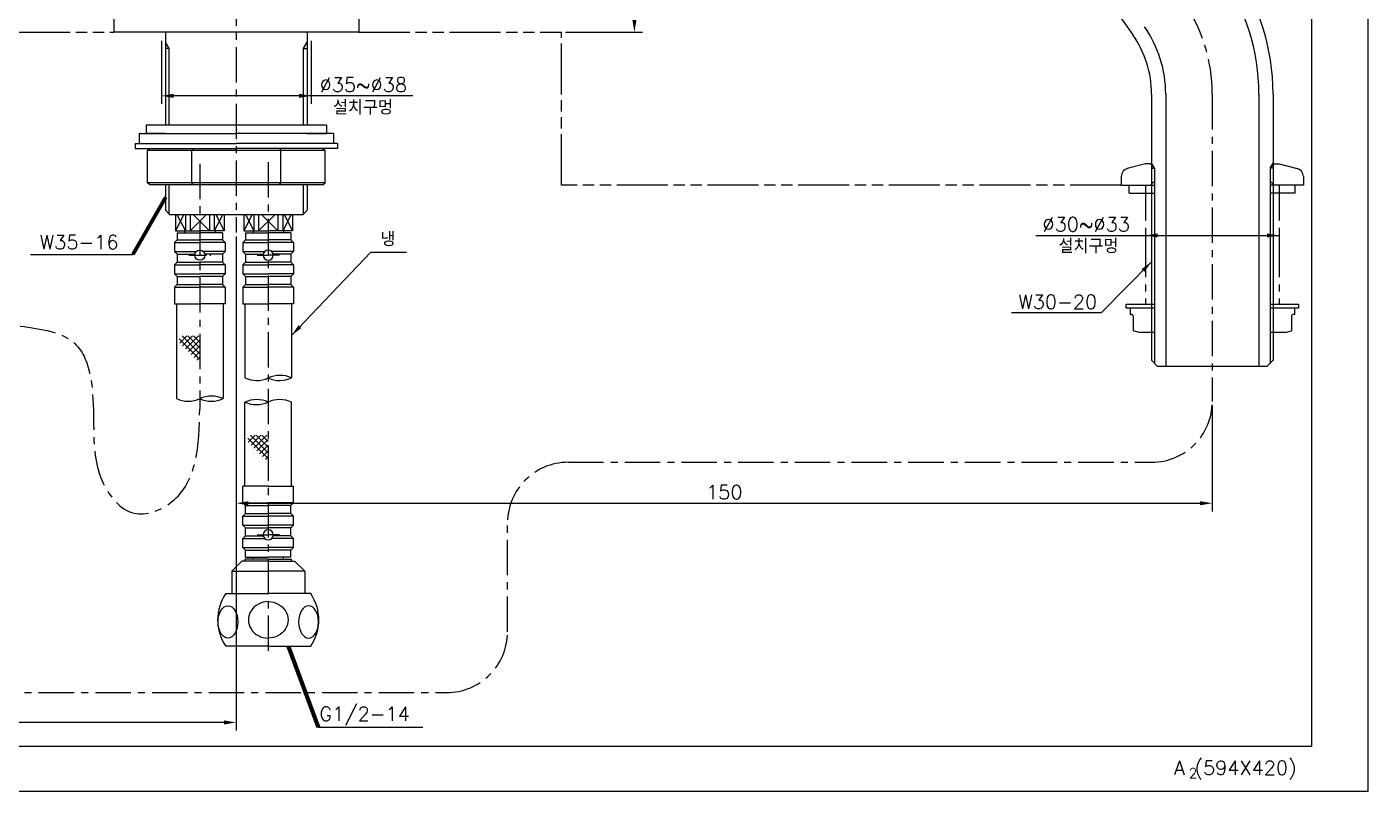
# Model space of a CAD drawing. Extents: x 594 to 1188, y 0 to 420.
# Drawn here: x 856.7 to 1188, y 0 to 188.8 of the extents above; entities that cross this region are included whole.
import ezdxf

# ---------------------------------------------------------------- set-up
doc = ezdxf.new("R2010")
doc.units = 0
doc.header["$LTSCALE"] = 7
doc.header["$MEASUREMENT"] = 0
doc.linetypes.add('CENTER', pattern=[2, 1.25, -0.25, 0.25, -0.25])
doc.linetypes.add('PHANTOM', pattern=[0.8, 0.45, -0.05, 0.1, -0.05, 0.1, -0.05])
doc.layers.get('0').update_dxf_attribs({"color": 2, "linetype": 'CONTINUOUS'})
for name, color, linetype in [('CL', 1, 'CENTER'), ('D', 2, 'CONTINUOUS'), ('DIM', 2, 'CONTINUOUS'), ('DWG', 7, 'CONTINUOUS'), ('PH', 3, 'PHANTOM')]:
    doc.layers.add(name, color=color, linetype=linetype)
doc.styles.add('GHS', font='ROMANS', dxfattribs={"bigfont": 'GHS'})
doc.styles.add('ROMANS', font='romans')
doc.dimstyles.new('STANDARD$7', dxfattribs={"dimtxt": 3.5, "dimasz": 3, "dimexe": 1, "dimexo": 0.0625, "dimgap": 1, "dimtad": 1, "dimdec": 4, "dimzin": 0, "dimdsep": 46, "dimtxsty": 'GHS', "dimcen": 1, "dimclrt": 2, "dimadec": 0, "dimazin": 0, "dimtfac": 1, "dimtdec": 4, "dimtofl": 0, "dimtmove": 0, "dimatfit": 3, "dimfxl": 0, "dimtolj": 1, "dimtzin": 0, "dimarcsym": 0})

# ---------------------------------------------------------------- blocks, each defined once
blk = doc.blocks.new('BORDER')
for p, q in [((1, 0), (1, 1)), ((0, 0), (1, 0))]:
    blk.add_line(p, q)

msp = doc.modelspace()

# ---------------------------------------------------------------- linework, layer by layer
at = {"color": 4}
for p, q in [((1174, 386), (1174, 11)), ((1174, 11), (625, 11))]:
    msp.add_line(p, q, dxfattribs=at)
at = {"color": 7, "linetype": 'Continuous'}
for p, q in [((878.17, 192.45), (878.17, 187.47)), ((938.67, 192.45), (938.67, 187.47)), ((890.92, 187.47), (878.17, 187.47)), ((890.92, 187.47), (890.92, 164.47)), ((938.67, 187.47), (908.42, 187.47)), ((925.92, 187.47), (925.92, 164.47)), ((884.42, 162.47), (884.42, 159.97)), ((890.92, 162.47), (886.17, 162.47)), ((925.92, 162.47), (930.67, 162.47)), ((932.42, 162.47), (932.42, 159.97)), ((883.42, 159.97), (908.42, 159.97)), ((883.42, 159.97), (883.42, 158.77)), ((933.42, 159.97), (908.42, 159.97)), ((933.42, 159.97), (933.42, 158.77)), ((883.42, 158.77), (908.42, 158.77)), ((887.05, 158.77), (886.48, 158.27)), ((930.36, 158.27), (886.48, 158.27)), ((886.48, 150.27), (886.48, 158.27)), ((897.74, 158.77), (897.45, 158.27)), ((897.45, 150.27), (897.45, 158.27)), ((933.42, 158.77), (908.42, 158.77)), ((919.1, 158.77), (919.39, 158.27)), ((919.39, 150.27), (919.39, 158.27)), ((929.78, 158.77), (930.36, 158.27)), ((930.36, 150.27), (930.36, 158.27)), ((930.36, 150.27), (886.48, 150.27)), ((887.05, 149.77), (886.48, 150.27)), ((929.78, 149.77), (887.05, 149.77)), ((890.92, 149.77), (890.92, 143.47)), ((897.74, 149.77), (897.45, 150.27)), ((919.1, 149.77), (919.39, 150.27)), ((925.92, 149.77), (925.92, 143.47)), ((929.78, 149.77), (930.36, 150.27)), ((890.92, 143.47), (891.92, 142.47)), ((891.92, 142.47), (908.42, 142.47)), ((891.92, 142.47), (893.42, 142.47)), ((908.42, 142.47), (924.92, 142.47)), ((925.92, 143.47), (924.92, 142.47))]:
    msp.add_line(p, q, dxfattribs=at)
at = {"color": 2, "linetype": 'Continuous'}
for p, q in [((884.49, 162.47), (884.42, 162.46)), ((932.34, 162.47), (932.42, 162.46)), ((883.42, 158.84), (883.47, 158.77)), ((933.42, 158.84), (933.37, 158.77))]:
    msp.add_line(p, q, dxfattribs=at)
at = {"color": 2}
for p, q in [((894.35, 111.73), (899.43, 106.65)), ((894.47, 110.68), (896.22, 112.43)), ((895.06, 112.43), (899.43, 108.06)), ((895.17, 109.97), (897.63, 112.43)), ((895.88, 109.27), (899.05, 112.43)), ((896.47, 112.43), (899.43, 109.48)), ((896.59, 108.56), (899.43, 111.4)), ((897.3, 107.85), (899.43, 109.98)), ((897.88, 112.43), (899.43, 110.89)), ((899.3, 112.43), (899.43, 112.31)), ((898, 107.15), (899.43, 108.57)), ((898.71, 106.44), (899.43, 107.16)), ((899.42, 105.73), (899.43, 105.74)), ((911.24, 87.22), (916.32, 82.14)), ((911.36, 86.18), (913.11, 87.93)), ((911.95, 87.93), (916.32, 83.56)), ((912.06, 85.47), (914.52, 87.93)), ((912.77, 84.76), (915.94, 87.93)), ((913.36, 87.93), (916.32, 84.97)), ((913.48, 84.06), (916.32, 86.89)), ((914.77, 87.93), (916.32, 86.39)), ((916.19, 87.93), (916.32, 87.8)), ((914.19, 83.35), (916.32, 85.48)), ((914.89, 82.64), (916.32, 84.06)), ((915.6, 81.93), (916.32, 82.65)), ((916.31, 81.23), (916.32, 81.24))]:
    msp.add_line(p, q, dxfattribs=at)
at = {"color": 2, "linetype": 'Continuous'}
for centre, radius, start, end in [((919.21, 95.93), 6.78, 65.1431, 115.293), ((913.46, 108.21), 6.77, 244.671, 294.893), ((919.17, 108.21), 6.77, 245.107, 295.329), ((896.56, 103.09), 6.77, 244.671, 294.893), ((902.31, 90.81), 6.78, 65.1431, 115.293), ((902.27, 103.09), 6.77, 245.107, 295.329), ((913.46, 89.97), 6.77, 65.107, 115.329), ((913.42, 102.25), 6.78, 245.1431, 295.293), ((919.17, 89.97), 6.77, 64.671, 114.893)]:
    msp.add_arc(centre, radius, start, end, dxfattribs=at)
at = {"layer": 'CL', "color": 1}
for p, q in [((908.42, 267.81), (908.42, 138.03)), ((899.42, 154.96), (899.42, 94.38)), ((916.32, 155.4), (916.32, 33.08)), ((990.4, 81.23), (1134.5, 81.23)), ((975.4, 39.35), (975.4, 66.23)), ((803.61, 24.35), (960.4, 24.35))]:
    msp.add_line(p, q, dxfattribs=at)
at = {"layer": 'CL'}
for p, q in [((1149.5, 172.16), (1149.5, 96.23)), ((1133, 149.67), (1133, 120.27)), ((1166, 149.67), (1166, 120.27))]:
    msp.add_line(p, q, dxfattribs=at)
at = {"layer": 'CL', "ltscale": 0.5}
for p, q in [((896.67, 132.4), (902.17, 132.4)), ((913.57, 132.4), (916.32, 132.4)), ((919.07, 132.4), (916.32, 132.4)), ((913.57, 63.31), (916.32, 63.31)), ((919.07, 63.31), (916.32, 63.31))]:
    msp.add_line(p, q, dxfattribs=at)
at = {"layer": 'CL'}
msp.add_arc((1109, 172.16), 40.5, 0, 35, dxfattribs=at)
at = {"layer": 'CL', "color": 1}
for centre, start, end in [((1134.5, 96.23), 270, 0), ((990.4, 66.23), 90, 180), ((960.4, 39.35), 270, 0)]:
    msp.add_arc(centre, 15, start, end, dxfattribs=at)
msp.add_spline([(855.08, 114.87), (868.52, 110.58), (873.18, 91.47), (875.25, 76.79), (883.16, 68.65), (892.46, 71.44), (899.42, 94.38)], degree=3, dxfattribs=at)
at = {"layer": 'D'}
for p, q in [((889.92, 185.37), (889.92, 169.75)), ((891.82, 183.47), (890.92, 185.02)), ((891.82, 164.47), (891.82, 183.47)), ((925.02, 183.47), (925.92, 185.02)), ((925.02, 164.47), (925.02, 183.47)), ((926.92, 185.37), (926.92, 169.75)), ((951.99, 171.75), (892.92, 171.75)), ((1135.2, 153.92), (1134.5, 155.13)), ((1134.5, 154.62), (1134.5, 149.97)), ((1135.2, 153.92), (1135.2, 105.72)), ((1163.8, 153.92), (1164.5, 155.13)), ((1163.8, 153.92), (1163.8, 105.72)), ((1164.5, 154.62), (1164.5, 149.97)), ((891.82, 142.57), (891.82, 149.77)), ((925.02, 142.57), (925.02, 149.77)), ((895.48, 142.47), (893.42, 138.4)), ((893.77, 142.47), (895.85, 138.4)), ((897.02, 138.4), (901.09, 142.47)), ((897.75, 142.47), (901.81, 138.4)), ((905.06, 142.47), (902.98, 138.4)), ((903.35, 142.47), (905.42, 138.4)), ((912.38, 142.47), (910.32, 138.4)), ((910.67, 142.47), (912.75, 138.4)), ((913.92, 138.4), (917.99, 142.47)), ((918.71, 138.4), (914.65, 142.47)), ((921.96, 142.47), (919.88, 138.4)), ((920.25, 142.47), (922.32, 138.4)), ((1105.91, 137.26), (1166, 137.26)), ((1113.39, 137.26), (1166, 137.26)), ((1133, 138.3), (1133, 135.26)), ((1133, 138.3), (1133, 135.26)), ((1166, 138.3), (1166, 135.26)), ((1166, 138.3), (1166, 135.26)), ((857.59, 132.53), (882.89, 132.53)), ((941.67, 133.1), (950.44, 133.1)), ((941.67, 133.1), (950.44, 133.1)), ((1122.05, 118.13), (1099.88, 118.13)), ((928.61, 15.85), (954.52, 15.85))]:
    msp.add_line(p, q, dxfattribs=at)
at = {"layer": 'D', "color": 2}
for p, q in [((908.42, 137.03), (908.42, 69.12)), ((908.42, 137.03), (908.42, 14.98)), ((1149.5, 95.23), (1149.5, 69.12)), ((911.42, 71.12), (1146.5, 71.12)), ((905.42, 16.98), (681.8, 16.98))]:
    msp.add_line(p, q, dxfattribs=at)
at = {"layer": 'D'}
for points in [[(892.92, 172.25), (892.92, 171.25), (889.92, 171.75)], [(923.92, 172.25), (923.92, 171.25), (926.92, 171.75)], [(1136, 137.76), (1136, 136.76), (1133, 137.26)], [(1136, 137.76), (1136, 136.76), (1133, 137.26)], [(1163, 137.76), (1163, 136.76), (1166, 137.26)], [(1163, 137.76), (1163, 136.76), (1166, 137.26)]]:
    msp.add_solid(points, dxfattribs=at)
at = {"layer": 'D', "color": 2}
for points in [[(911.42, 71.62), (911.42, 70.62), (908.42, 71.12)], [(1146.5, 71.62), (1146.5, 70.62), (1149.5, 71.12)], [(905.42, 17.48), (905.42, 16.48), (908.42, 16.98)]]:
    msp.add_solid(points, dxfattribs=at)
at = {"layer": 'DIM'}
msp.add_line((989.76, 187.47), (1008.76, 187.47), dxfattribs=at)
msp.add_solid([(1006.26, 190.47), (1007.26, 190.47), (1006.76, 187.47)], dxfattribs=at)
at = {"layer": 'DWG'}
for p, q in [((1098.03, 232.29), (1129.89, 186.79)), ((908.42, 187.47), (878.17, 187.47)), ((938.67, 187.47), (925.92, 187.47)), ((891.82, 183.47), (890.92, 183.47)), ((925.02, 183.47), (925.92, 183.47)), ((1134.5, 172.16), (1134.5, 106.42)), ((1138, 172.16), (1138, 104.92)), ((1161, 172.16), (1161, 104.92)), ((1164.5, 172.16), (1164.5, 106.42)), ((884.42, 162.47), (908.42, 162.47)), ((930.67, 164.47), (886.17, 164.47)), ((886.17, 164.47), (886.17, 162.47)), ((932.42, 162.47), (908.42, 162.47)), ((930.67, 164.47), (930.67, 162.47)), ((1133, 154.92), (1128.51, 153.77)), ((1134.2, 154.92), (1133, 154.92)), ((1134.2, 154.92), (1134.5, 154.92)), ((1134.2, 154.92), (1135.2, 153.92)), ((1134.5, 153.92), (1135.2, 153.92)), ((1135.2, 153.92), (1135.2, 150.67)), ((1164.8, 154.92), (1163.8, 153.92)), ((1164.5, 153.92), (1163.8, 153.92)), ((1163.8, 153.92), (1163.8, 150.67)), ((1164.8, 154.92), (1164.38, 154.92)), ((1164.8, 154.92), (1166, 154.92)), ((1166, 154.92), (1170.5, 153.77)), ((1127, 151.83), (1127, 149.67)), ((1127, 149.67), (1134.2, 149.67)), ((1129, 147.67), (1129, 149.67)), ((1135.2, 150.67), (1134.2, 149.67)), ((1134.2, 149.67), (1135.2, 149.67)), ((1163.8, 150.67), (1164.8, 149.67)), ((1164.8, 149.67), (1163.8, 149.67)), ((1172, 149.67), (1164.8, 149.67)), ((1170, 147.67), (1170, 149.67)), ((1172, 151.83), (1172, 149.67)), ((1129, 147.67), (1135.2, 147.67)), ((1170, 147.67), (1163.8, 147.67)), ((893.42, 142.47), (893.42, 138.4)), ((895.85, 142.47), (895.85, 138.4)), ((897.02, 142.47), (897.02, 138.4)), ((901.81, 142.47), (901.81, 138.4)), ((902.98, 142.47), (902.98, 138.4)), ((905.42, 142.47), (905.42, 138.4)), ((910.32, 142.47), (910.32, 138.4)), ((912.75, 142.47), (912.75, 138.4)), ((913.92, 142.47), (913.92, 138.4)), ((918.71, 142.47), (918.71, 138.4)), ((919.88, 142.47), (919.88, 138.4)), ((922.32, 142.47), (922.32, 138.4)), ((893.17, 135.51), (893.82, 136.16)), ((893.42, 138.4), (899.42, 138.4)), ((893.82, 137.9), (899.42, 137.9)), ((893.82, 137.9), (893.82, 136.16)), ((893.82, 136.16), (899.42, 136.16)), ((895.67, 138.4), (895.67, 137.9)), ((905.42, 138.4), (899.42, 138.4)), ((905.02, 137.9), (899.42, 137.9)), ((905.02, 136.16), (899.42, 136.16)), ((903.17, 138.4), (903.17, 137.9)), ((905.02, 137.9), (905.02, 136.16)), ((905.67, 135.51), (905.02, 136.16)), ((910.07, 135.51), (910.72, 136.16)), ((910.32, 138.4), (916.32, 138.4)), ((910.72, 137.9), (916.32, 137.9)), ((910.72, 137.9), (910.72, 136.16)), ((910.72, 136.16), (916.32, 136.16)), ((912.57, 138.4), (912.57, 137.9)), ((922.32, 138.4), (916.32, 138.4)), ((921.92, 137.9), (916.32, 137.9)), ((921.92, 136.16), (916.32, 136.16)), ((920.07, 138.4), (920.07, 137.9)), ((921.92, 137.9), (921.92, 136.16)), ((922.57, 135.51), (921.92, 136.16)), ((893.17, 135.51), (899.42, 135.51)), ((893.17, 135.51), (893.17, 133.28)), ((893.17, 133.28), (898.53, 133.28)), ((893.17, 133.28), (893.82, 132.63)), ((893.82, 132.63), (898.19, 132.63)), ((893.82, 132.63), (893.82, 130.66)), ((905.67, 135.51), (899.42, 135.51)), ((905.67, 133.28), (900.3, 133.28)), ((905.02, 132.63), (900.64, 132.63)), ((905.67, 133.28), (905.02, 132.63)), ((905.02, 132.63), (905.02, 130.66)), ((905.67, 135.51), (905.67, 133.28)), ((910.07, 135.51), (916.32, 135.51)), ((910.07, 135.51), (910.07, 133.28)), ((910.07, 133.28), (915.43, 133.28)), ((910.07, 133.28), (910.72, 132.63)), ((910.72, 132.63), (910.72, 130.66)), ((910.72, 132.63), (915.09, 132.63)), ((922.57, 135.51), (916.32, 135.51)), ((922.57, 133.28), (917.2, 133.28)), ((921.92, 132.63), (917.54, 132.63)), ((922.57, 133.28), (921.92, 132.63)), ((921.92, 132.63), (921.92, 130.66)), ((922.57, 135.51), (922.57, 133.28)), ((893.17, 130.01), (893.82, 130.66)), ((893.17, 130.01), (893.17, 127.78)), ((893.17, 130.01), (899.42, 130.01)), ((893.82, 130.66), (899.42, 130.66)), ((905.02, 130.66), (899.42, 130.66)), ((905.67, 130.01), (899.42, 130.01)), ((905.67, 130.01), (905.02, 130.66)), ((905.67, 130.01), (905.67, 127.78)), ((910.07, 130.01), (910.72, 130.66)), ((910.07, 130.01), (910.07, 127.78)), ((910.07, 130.01), (916.32, 130.01)), ((910.72, 130.66), (916.32, 130.66)), ((921.92, 130.66), (916.32, 130.66)), ((922.57, 130.01), (916.32, 130.01)), ((922.57, 130.01), (921.92, 130.66)), ((922.57, 130.01), (922.57, 127.78)), ((893.17, 127.78), (899.42, 127.78)), ((893.17, 127.78), (893.82, 127.13)), ((893.82, 127.13), (899.42, 127.13)), ((893.82, 127.13), (893.82, 125.16)), ((905.67, 127.78), (899.42, 127.78)), ((905.02, 127.13), (899.42, 127.13)), ((905.67, 127.78), (905.02, 127.13)), ((905.02, 127.13), (905.02, 125.16)), ((910.07, 127.78), (910.72, 127.13)), ((910.07, 127.78), (916.32, 127.78)), ((910.72, 127.13), (916.32, 127.13)), ((910.72, 127.13), (910.72, 125.16)), ((922.57, 127.78), (916.32, 127.78)), ((921.92, 127.13), (916.32, 127.13)), ((922.57, 127.78), (921.92, 127.13)), ((921.92, 127.13), (921.92, 125.16)), ((893.17, 124.51), (893.82, 125.16)), ((893.17, 124.51), (899.42, 124.51)), ((893.17, 124.51), (893.17, 120.4)), ((893.8, 125.15), (899.42, 125.15)), ((905.03, 125.15), (899.42, 125.15)), ((905.67, 124.51), (899.42, 124.51)), ((905.67, 124.51), (905.02, 125.16)), ((905.67, 124.51), (905.67, 120.4)), ((910.07, 124.51), (910.72, 125.16)), ((910.07, 124.51), (916.32, 124.51)), ((910.07, 124.51), (910.07, 120.4)), ((910.7, 125.15), (916.32, 125.15)), ((921.93, 125.15), (916.32, 125.15)), ((922.57, 124.51), (916.32, 124.51)), ((922.57, 124.51), (921.92, 125.16)), ((922.57, 124.51), (922.57, 120.4)), ((893.17, 120.4), (899.42, 120.4)), ((893.67, 120.4), (893.67, 96.96)), ((905.67, 120.4), (899.42, 120.4)), ((905.17, 120.4), (905.17, 96.96)), ((910.07, 120.4), (916.32, 120.4)), ((910.57, 120.4), (910.57, 102.09)), ((922.57, 120.4), (916.32, 120.4)), ((922.07, 120.4), (922.07, 102.09)), ((1128.21, 119.27), (1128.21, 120.27)), ((1128.21, 120.27), (1135.2, 120.27)), ((1135.2, 119.27), (1128.21, 119.27)), ((1129.21, 119.27), (1129.21, 117.77)), ((1163.8, 120.27), (1170.8, 120.27)), ((1170.8, 119.27), (1163.8, 119.27)), ((1169.8, 119.27), (1169.8, 117.77)), ((1170.8, 120.27), (1170.8, 119.27)), ((1129.21, 117.77), (1129.46, 117.77)), ((1129.96, 117.27), (1129.96, 113.68)), ((1169.05, 117.27), (1169.05, 113.68)), ((1169.8, 117.77), (1169.55, 117.77)), ((1131.46, 113.27), (1129.96, 113.68)), ((1135.2, 113.27), (1131.46, 113.27)), ((1167.55, 113.27), (1163.8, 113.27)), ((1167.55, 113.27), (1169.05, 113.68)), ((1136, 104.92), (1134.5, 106.42)), ((1164.5, 106.42), (1163, 104.92)), ((1163, 104.92), (1136, 104.92)), ((910.57, 75.31), (910.57, 96.1)), ((922.07, 75.31), (922.07, 96.1)), ((916.32, 75.31), (910.07, 75.31)), ((910.07, 71.19), (910.07, 75.31)), ((916.32, 75.31), (922.57, 75.31)), ((922.57, 71.19), (922.57, 75.31)), ((910.07, 71.19), (910.72, 70.54)), ((910.07, 71.19), (916.32, 71.19)), ((910.7, 70.56), (916.32, 70.56)), ((910.72, 68.58), (910.72, 70.54)), ((922.57, 71.19), (916.32, 71.19)), ((921.93, 70.56), (916.32, 70.56)), ((922.57, 71.19), (921.92, 70.54)), ((921.92, 68.58), (921.92, 70.54)), ((910.07, 67.93), (910.72, 68.58)), ((910.07, 65.69), (910.07, 67.93)), ((910.07, 67.93), (916.32, 67.93)), ((910.72, 68.58), (916.32, 68.58)), ((921.92, 68.58), (916.32, 68.58)), ((922.57, 67.93), (916.32, 67.93)), ((922.57, 67.93), (921.92, 68.58)), ((922.57, 65.69), (922.57, 67.93)), ((910.07, 65.69), (910.72, 65.04)), ((910.07, 65.69), (916.32, 65.69)), ((910.07, 62.43), (910.72, 63.08)), ((910.72, 65.04), (916.32, 65.04)), ((910.72, 63.08), (910.72, 65.04)), ((910.72, 63.08), (915.09, 63.08)), ((922.57, 65.69), (916.32, 65.69)), ((921.92, 65.04), (916.32, 65.04)), ((921.92, 63.08), (917.54, 63.08)), ((922.57, 65.69), (921.92, 65.04)), ((921.92, 63.08), (921.92, 65.04)), ((922.57, 62.43), (921.92, 63.08)), ((910.07, 62.43), (915.43, 62.43)), ((910.07, 60.19), (910.07, 62.43)), ((910.07, 60.19), (910.72, 59.54)), ((910.07, 60.19), (916.32, 60.19)), ((922.57, 60.19), (916.32, 60.19)), ((922.57, 62.43), (917.2, 62.43)), ((922.57, 60.19), (921.92, 59.54)), ((922.57, 60.19), (922.57, 62.43)), ((909.82, 56.81), (907.32, 54.31)), ((916.32, 56.81), (909.82, 56.81)), ((916.32, 57.31), (910.62, 57.31)), ((912.07, 57.31), (910.62, 57.31)), ((910.62, 56.81), (910.62, 57.31)), ((910.72, 57.81), (910.72, 59.54)), ((910.72, 59.54), (916.32, 59.54)), ((910.72, 57.81), (916.32, 57.81)), ((912.57, 57.31), (912.57, 57.81)), ((921.92, 59.54), (916.32, 59.54)), ((921.92, 57.81), (916.32, 57.81)), ((916.32, 57.31), (922.02, 57.31)), ((916.32, 56.81), (922.82, 56.81)), ((920.07, 57.31), (920.07, 57.81)), ((920.57, 57.31), (922.02, 57.31)), ((921.92, 57.81), (921.92, 59.54)), ((922.02, 56.81), (922.02, 57.31)), ((922.82, 56.81), (925.32, 54.31)), ((907.32, 54.31), (907.32, 48.81)), ((907.32, 54.31), (916.32, 54.31)), ((925.32, 54.31), (916.32, 54.31)), ((925.32, 54.31), (925.32, 48.81)), ((905.82, 48.81), (916.32, 48.81)), ((926.82, 48.81), (916.32, 48.81)), ((916.32, 35.81), (905.82, 35.81)), ((916.32, 35.81), (926.82, 35.81))]:
    msp.add_line(p, q, dxfattribs=at)
msp.add_circle((899.42, 132.4), 1.25, dxfattribs=at)
for centre, radius, start, end in [((1109, 172.16), 55.5, 0, 35), ((1109, 172.16), 52, 0, 35), ((1109, 172.16), 25.5, 0, 35), ((1109, 172.16), 29, 0, 35), ((1129, 151.83), 2, 100, 180), ((1170, 151.83), 2, 0, 80), ((916.32, 132.4), 1.25, 90, 270), ((916.32, 132.4), 1.25, 270, 90), ((1129.46, 117.27), 0.5, 0, 90), ((1169.55, 117.27), 0.5, 90, 180), ((916.32, 63.31), 1.25, 90, 270), ((916.32, 63.31), 1.25, 270, 90), ((915.38, 42.31), 11.56, 145.7945, 214.2055), ((917.25, 42.31), 11.56, 325.7945, 34.2055)]:
    msp.add_arc(centre, radius, start, end, dxfattribs=at)
msp.add_ellipse((916.32, 42.31), major_axis=(-4.9, 0), ratio=0.918559, start_param=4.712389, end_param=7.853982, dxfattribs=at)
at = {"layer": 'DWG', "extrusion": (0, 0, -1)}
msp.add_ellipse((916.32, 42.31), major_axis=(4.9, 0), ratio=0.918559, start_param=4.712389, end_param=7.853982, dxfattribs=at)
at = {"layer": 'DWG'}
msp.add_ellipse((906.36, 41.81), major_axis=(0, 4), ratio=0.612372, dxfattribs=at)
at = {"layer": 'DWG', "extrusion": (0, 0, -1)}
msp.add_ellipse((926.28, 41.81), major_axis=(0, 4), ratio=0.612372, dxfattribs=at)
at = {"layer": 'PH', "ltscale": 4}
for p, q in [((832.37, 187.47), (878.17, 187.47)), ((938.67, 187.47), (988.76, 187.47)), ((988.76, 149.67), (988.76, 187.47)), ((1127, 149.67), (988.76, 149.67))]:
    msp.add_line(p, q, dxfattribs=at)

# ---------------------------------------------------------------- block references
at = {"xscale": 594, "yscale": 420, "zscale": 594}
msp.add_blockref('BORDER', (594, 0), dxfattribs=at)

# ---------------------------------------------------------------- texts
at = {"color": 7, "style": 'GHS'}
for s, height, p in [('A (594X420)', 3.5, (1140.01, 4.03)), ('2', 2.5, (1143.67, 3.19))]:
    msp.add_text(s, height=height, dxfattribs=at).set_placement(p)
at = {"layer": 'D', "style": 'GHS'}
for s, p in [('%%C35~%%c38', (929.01, 172.75)), ('설치구멍', (932.3, 167.12)), ('W35-16', (859.84, 133.84)), ('냉', (944.01, 134.59)), ('G1/2-14', (928.94, 17.37))]:
    msp.add_text(s, height=3.5, dxfattribs=at).set_placement(p)
at = {"layer": 'D', "char_height": 3.5}
for s, insert, attachment_point, style in [('%%C30~%%C33', (1118.36, 140.01), 5, 'GHS'), ('설치구멍', (1118.9, 134.63), 5, 'GHS'), ('\\A1;W30-20', (1121.05, 120.88), 6, 'ROMANS')]:
    msp.add_mtext(s, dxfattribs=dict(at, insert=insert, attachment_point=attachment_point, style=style))
at = {"layer": 'D', "color": 2, "insert": (1028.96, 73.87), "char_height": 3.5, "attachment_point": 5, "style": 'GHS'}
msp.add_mtext('\\A1;150', dxfattribs=at)

# ---------------------------------------------------------------- leaders
at = {"layer": 'D'}
for points, override in [([(922.07, 112.57), (941.67, 133.1)], {"dimscale": 1, "dimexe": 2, "dimexo": 1, "dimtad": 0, "dimzin": 5, "dimcen": -0.5, "dimtzin": 5}), ([(1134.5, 130.77), (1122.05, 118.13)], {"dimexe": 2, "dimexo": 1, "dimtad": 0, "dimzin": 5, "dimcen": -0.5, "dimclrd": 2, "dimclre": 2, "dimadec": 4, "dimtix": 1, "dimtofl": 1, "dimtmove": 2, "dimtzin": 5})]:
    msp.add_leader(points, dimstyle='STANDARD$7', override=override, dxfattribs=at)
at = {"layer": 'DIM'}
for points in [[(890.92, 146.62), (882.89, 132.53)], [(921.21, 35.81), (928.61, 15.85)]]:
    msp.add_leader(points, dimstyle='STANDARD$7', override={"dimexe": 2, "dimexo": 1, "dimtad": 0, "dimcen": 0, "dimclrd": 256, "dimclre": 256, "dimclrt": 256, "dimtfac": 0.5, "dimtofl": 1, "dimtmove": 2, "dimatfit": 0, "dimlwd": 65535, "dimlwe": 65535}, dxfattribs=at)

doc.saveas('drawing.dxf')
